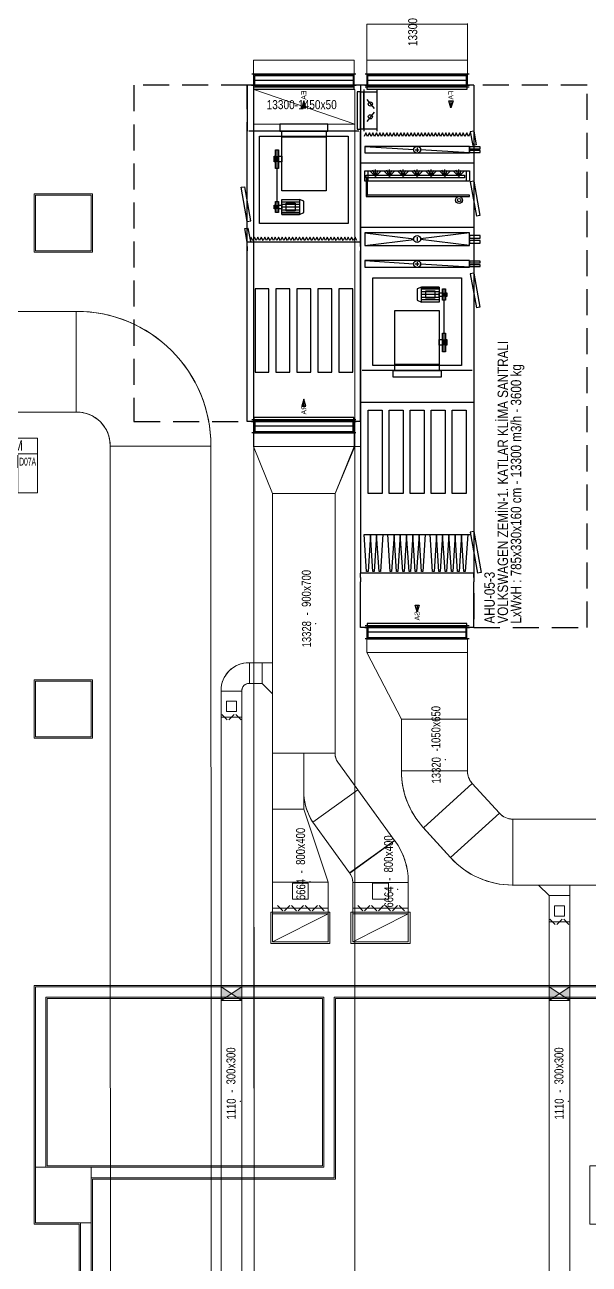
# Model space of a CAD drawing. Extents: x -2365 to 41970, y -230 to 8114.
# Drawn here: x 10581 to 11393, y 953 to 2738 of the extents above; entities that cross this region are included whole.
import ezdxf
from ezdxf.enums import TextEntityAlignment as Align

# ---------------------------------------------------------------- set-up
doc = ezdxf.new("R2010")
doc.units = 0
doc.header["$LTSCALE"] = 25
doc.linetypes.add('DASHED', pattern=[0.75, 0.5, -0.25])
doc.layers.get('0').update_dxf_attribs({"color": 9, "lineweight": 9})
for name, color, linetype, lineweight in [('00', 9, 'Continuous', 9), ('01', 9, 'Continuous', 9), ('06D', 9, 'Continuous', 9), ('14', 9, 'Continuous', 9), ('21_MAHAL', 9, 'Continuous', 9)]:
    doc.layers.add(name, color=color, linetype=linetype, lineweight=lineweight)
doc.styles.add('Arial', font='arial.ttf', dxfattribs={"height": 2.5})
doc.styles.add('DEBI-BLOCK', font='arial.ttf', dxfattribs={"width": 0.8})
doc.styles.add('LUCIDASANS', font='arial.ttf', dxfattribs={"width": 0.8})
doc.styles.add('MuuM_TEXT-STANDART', font='ARIALN.TTF')
doc.styles.add('Y200-ARIAL', font='arial.ttf', dxfattribs={"width": 0.8})

# ---------------------------------------------------------------- blocks, each defined once
blk = doc.blocks.new('p-kolon-80x80-vw')
at = {"layer": '01'}
blk.add_lwpolyline([(-40, -40), (-40, 40), (40, 40), (40, -40)], close=True, dxfattribs=at)
blk = doc.blocks.new('DEBI001')
at = {"extrusion": (-1, 0, 2e-16)}
blk.add_point((0, 0), dxfattribs=at)
at = {"style": 'DEBI-BLOCK', "width": 0.75, "flags": 8}
for tag, p in [('DEBI', (0.3, 0.2)), ('-', (1.28, 0.2))]:
    blk.add_attdef(tag, text='', height=1, dxfattribs=at).set_placement(p, align=Align.BOTTOM_RIGHT)
blk.add_attdef('KESITX', text='', height=1, dxfattribs=at).set_placement((3.61, 1.53), align=Align.TOP_RIGHT)
at = {"style": 'DEBI-BLOCK', "width": 0.8, "flags": 8}
blk.add_attdef('X', text='', height=1, dxfattribs=at).set_placement((3.92, 1.53), align=Align.TOP_CENTER)
at = {"style": 'DEBI-BLOCK', "width": 0.75, "flags": 8}
blk.add_attdef('KESITY', text='', height=1, dxfattribs=at).set_placement((4.21, 1.53), align=Align.TOP_LEFT)
at = {"style": 'DEBI-BLOCK', "width": 0.75, "flags": 9}
blk.add_attdef('ID', text='', height=0.3, dxfattribs=at).set_placement((0, 0), align=Align.MIDDLE)
blk = doc.blocks.new('A$C0EAA39DA')
for p, q in [((0, 0), (300, 0)), ((15, 38), (90, -38)), ((190, 38), (115, -38)), ((290, -38), (215, 38))]:
    blk.add_line(p, q)
blk = doc.blocks.new('p-1.mekanik_cihaz')
h = blk.add_hatch(color=256)
h.paths.add_polyline_path([(3482.1, -2510), (3467.1, -2500), (3467.1, -2520)])
h.paths.add_polyline_path([(3497.1, -2520), (3497.1, -2500), (3482.1, -2510)])
h = blk.add_hatch(color=256)
h.paths.add_polyline_path([(3954.1, -2510), (3939.1, -2500), (3939.1, -2520)])
h.paths.add_polyline_path([(3969.1, -2520), (3969.1, -2500), (3954.1, -2510)])
at = {"ltscale": 10}
for p, q in [((3513.8, -1185.8), (3513.8, -1165.8)), ((3513.8, -1165.8), (3658.8, -1165.8)), ((3658.8, -1185.8), (3658.8, -1165.8)), ((3676.8, -1185.8), (3676.8, -1165.8)), ((3821.8, -1185.8), (3821.8, -1165.8)), ((3514.5, -1207.9), (3659.5, -1257.9))]:
    blk.add_line(p, q, dxfattribs=at)
at = {"lineweight": -3}
for p, q in [((3661, -1185.8), (3511.6, -1185.8)), ((3658, -1195.1), (3514.6, -1195.1)), ((3824, -1185.8), (3674.6, -1185.8)), ((3821, -1195.1), (3677.6, -1195.1)), ((3504.8, -1201.8), (3504.8, -1207.9)), ((3667.8, -1201.8), (3504.8, -1201.8)), ((3504.8, -1207.9), (3504.8, -1267.9)), ((3667.8, -1201.8), (3667.8, -1207.9)), ((3830.8, -1201.8), (3667.8, -1201.8)), ((3667.8, -1201.8), (3667.8, -1207.9)), ((3667.8, -1207.9), (3667.8, -1267.9)), ((3667.8, -1207.9), (3667.8, -1267.9)), ((3672.8, -1208.1), (3672.8, -1267.8)), ((3824, -1204.3), (3674.6, -1204.3)), ((3691.3, -1208.1), (3691.3, -1267.8)), ((3830.8, -1201.8), (3830.8, -1207.9)), ((3830.8, -1207.9), (3830.8, -1267.9)), ((3676.7, -1222.1), (3687.4, -1235.3)), ((3687.4, -1240.6), (3676.7, -1253.8)), ((3504.8, -1267.9), (3504.8, -1267.9)), ((3504.8, -1407.9), (3504.8, -1267.9)), ((3665.3, -1267.9), (3507.3, -1267.9)), ((3554.4, -1276.2), (3618.2, -1276.2)), ((3667.8, -1267.9), (3667.8, -1287.9)), ((3667.8, -1267.9), (3667.8, -1267.9)), ((3667.8, -1407.9), (3667.8, -1267.9)), ((3675.6, -1270.4), (3673, -1275.4)), ((3678, -1275.4), (3675.6, -1270.4)), ((3680.6, -1270.4), (3678, -1275.4)), ((3683, -1275.4), (3680.6, -1270.4)), ((3685.6, -1270.4), (3683, -1275.4)), ((3688, -1275.4), (3685.6, -1270.4)), ((3690.6, -1270.4), (3688, -1275.4)), ((3693, -1275.4), (3690.6, -1270.4)), ((3695.6, -1270.4), (3693, -1275.4)), ((3698, -1275.4), (3695.6, -1270.4)), ((3700.6, -1270.4), (3698, -1275.4)), ((3703, -1275.4), (3700.6, -1270.4)), ((3705.6, -1270.4), (3703, -1275.4)), ((3708, -1275.4), (3705.6, -1270.4)), ((3710.6, -1270.4), (3708, -1275.4)), ((3713, -1275.4), (3710.6, -1270.4)), ((3715.6, -1270.4), (3713, -1275.4)), ((3718, -1275.4), (3715.6, -1270.4)), ((3720.6, -1270.4), (3718, -1275.4)), ((3723, -1275.4), (3720.6, -1270.4)), ((3725.6, -1270.4), (3723, -1275.4)), ((3728, -1275.4), (3725.6, -1270.4)), ((3730.6, -1270.4), (3728, -1275.4)), ((3733, -1275.4), (3730.6, -1270.4)), ((3735.6, -1270.4), (3733, -1275.4)), ((3738, -1275.4), (3735.6, -1270.4)), ((3740.6, -1270.4), (3738, -1275.4)), ((3743, -1275.4), (3740.6, -1270.4)), ((3745.6, -1270.4), (3743, -1275.4)), ((3748, -1275.4), (3745.6, -1270.4)), ((3750.6, -1270.4), (3748, -1275.4)), ((3753, -1275.4), (3750.6, -1270.4)), ((3755.6, -1270.4), (3753, -1275.4)), ((3758, -1275.4), (3755.6, -1270.4)), ((3760.6, -1270.4), (3758, -1275.4)), ((3763, -1275.4), (3760.6, -1270.4)), ((3765.6, -1270.4), (3763, -1275.4)), ((3768, -1275.4), (3765.6, -1270.4)), ((3770.6, -1270.4), (3768, -1275.4)), ((3773, -1275.4), (3770.6, -1270.4)), ((3775.6, -1270.4), (3773, -1275.4)), ((3778, -1275.4), (3775.6, -1270.4)), ((3780.6, -1270.4), (3778, -1275.4)), ((3783, -1275.4), (3780.6, -1270.4)), ((3785.6, -1270.4), (3783, -1275.4)), ((3788, -1275.4), (3785.6, -1270.4)), ((3790.6, -1270.4), (3788, -1275.4)), ((3793, -1275.4), (3790.6, -1270.4)), ((3795.6, -1270.4), (3793, -1275.4)), ((3798, -1275.4), (3795.6, -1270.4)), ((3800.6, -1270.4), (3798, -1275.4)), ((3803, -1275.4), (3800.6, -1270.4)), ((3805.6, -1270.4), (3803, -1275.4)), ((3808, -1275.4), (3805.6, -1270.4)), ((3810.6, -1270.4), (3808, -1275.4)), ((3813, -1275.4), (3810.6, -1270.4)), ((3815.6, -1270.4), (3813, -1275.4)), ((3818, -1275.4), (3815.6, -1270.4)), ((3820.6, -1270.4), (3818, -1275.4)), ((3823, -1275.4), (3820.6, -1270.4)), ((3825.6, -1270.4), (3823, -1275.4)), ((3830.8, -1267.9), (3825.8, -1268.7)), ((3825.8, -1268.7), (3829.3, -1288.4)), ((3830.8, -1267.9), (3830.8, -1287.9)), ((3830.8, -1267.9), (3834.2, -1287.6)), ((3547.7, -1384), (3547.7, -1295.2)), ((3667.8, -1287.9), (3667.8, -1307.9)), ((3673.9, -1289.9), (3744.3, -1294.3)), ((3746.3, -1294.6), (3752.3, -1294.6)), ((3749.3, -1291.6), (3749.3, -1297.6)), ((3824.7, -1299.2), (3754.3, -1294.9)), ((3834.2, -1287.6), (3829.3, -1288.4)), ((3830.8, -1287.9), (3830.8, -1307.9)), ((3667.8, -1307.9), (3667.8, -1314)), ((3830.8, -1314), (3667.8, -1314)), ((3667.8, -1314), (3667.8, -1320.1)), ((3667.8, -1320.1), (3667.8, -1400.1)), ((3830.8, -1307.9), (3830.8, -1314)), ((3830.8, -1314), (3830.8, -1320.1)), ((3830.8, -1320.1), (3830.8, -1400.1)), ((3689.3, -1333.1), (3682.2, -1326)), ((3689.3, -1333.1), (3685.5, -1323.9)), ((3689.3, -1333.1), (3689.3, -1323.1)), ((3689.3, -1333.1), (3693.1, -1323.9)), ((3689.3, -1333.1), (3696.4, -1326)), ((3709.3, -1333.1), (3702.2, -1326)), ((3709.3, -1333.1), (3705.5, -1323.9)), ((3709.3, -1333.1), (3709.3, -1323.1)), ((3709.3, -1333.1), (3713.1, -1323.9)), ((3709.3, -1333.1), (3716.4, -1326)), ((3729.3, -1333.1), (3722.2, -1326)), ((3729.3, -1333.1), (3725.5, -1323.9)), ((3729.3, -1333.1), (3729.3, -1323.1)), ((3729.3, -1333.1), (3733.1, -1323.9)), ((3729.3, -1333.1), (3736.4, -1326)), ((3749.3, -1333.1), (3742.2, -1326)), ((3749.3, -1333.1), (3745.5, -1323.9)), ((3749.3, -1333.1), (3749.3, -1323.1)), ((3749.3, -1333.1), (3753.1, -1323.9)), ((3749.3, -1333.1), (3756.4, -1326)), ((3769.3, -1333.1), (3762.2, -1326)), ((3769.3, -1333.1), (3765.5, -1323.9)), ((3769.3, -1333.1), (3769.3, -1323.1)), ((3769.3, -1333.1), (3773.1, -1323.9)), ((3769.3, -1333.1), (3776.4, -1326)), ((3789.3, -1333.1), (3782.2, -1326)), ((3789.3, -1333.1), (3785.5, -1323.9)), ((3789.3, -1333.1), (3789.3, -1323.1)), ((3789.3, -1333.1), (3793.1, -1323.9)), ((3789.3, -1333.1), (3796.4, -1326)), ((3809.3, -1333.1), (3802.2, -1326)), ((3809.3, -1333.1), (3805.5, -1323.9)), ((3809.3, -1333.1), (3809.3, -1323.1)), ((3809.3, -1333.1), (3813.1, -1323.9)), ((3809.3, -1333.1), (3816.4, -1326)), ((3496.1, -1348.6), (3501.1, -1347.8)), ((3504.8, -1397.9), (3496.1, -1348.6)), ((3509.8, -1397), (3501.1, -1347.8)), ((3830.8, -1340.1), (3825.8, -1341)), ((3825.8, -1341), (3834.5, -1390.2)), ((3830.8, -1340.1), (3839.5, -1389.4)), ((3554.4, -1369.4), (3579.9, -1369.4)), ((3554.4, -1372.9), (3579.9, -1372.9)), ((3554.4, -1377), (3579.9, -1377)), ((3554.4, -1381.1), (3579.9, -1381.1)), ((3554.4, -1384.6), (3579.9, -1384.6)), ((3554.4, -1386.9), (3579.9, -1386.9)), ((3554.4, -1387.8), (3579.9, -1387.8)), ((3839.5, -1389.4), (3834.5, -1390.2)), ((3501.4, -1408.2), (3506.3, -1407.4)), ((3504.8, -1427.9), (3501.4, -1408.2)), ((3504.8, -1397.9), (3509.8, -1397)), ((3504.8, -1427.9), (3504.8, -1407.9)), ((3509.8, -1427), (3506.3, -1407.4)), ((3667.8, -1400.1), (3667.8, -1406.2)), ((3667.8, -1406.2), (3830.8, -1406.2)), ((3667.8, -1406.2), (3667.8, -1412.3)), ((3667.8, -1427.9), (3667.8, -1407.9)), ((3830.8, -1400.1), (3830.8, -1406.2)), ((3830.8, -1406.2), (3830.8, -1412.3)), ((3504.8, -1427.9), (3509.8, -1427)), ((3512.6, -1425.4), (3510, -1420.4)), ((3515, -1420.4), (3512.6, -1425.4)), ((3517.6, -1425.4), (3515, -1420.4)), ((3520, -1420.4), (3517.6, -1425.4)), ((3522.6, -1425.4), (3520, -1420.4)), ((3525, -1420.4), (3522.6, -1425.4)), ((3527.6, -1425.4), (3525, -1420.4)), ((3530, -1420.4), (3527.6, -1425.4)), ((3532.6, -1425.4), (3530, -1420.4)), ((3535, -1420.4), (3532.6, -1425.4)), ((3537.6, -1425.4), (3535, -1420.4)), ((3540, -1420.4), (3537.6, -1425.4)), ((3542.6, -1425.4), (3540, -1420.4)), ((3545, -1420.4), (3542.6, -1425.4)), ((3547.6, -1425.4), (3545, -1420.4)), ((3550, -1420.4), (3547.6, -1425.4)), ((3552.6, -1425.4), (3550, -1420.4)), ((3555, -1420.4), (3552.6, -1425.4)), ((3557.6, -1425.4), (3555, -1420.4)), ((3560, -1420.4), (3557.6, -1425.4)), ((3562.6, -1425.4), (3560, -1420.4)), ((3565, -1420.4), (3562.6, -1425.4)), ((3567.6, -1425.4), (3565, -1420.4)), ((3570, -1420.4), (3567.6, -1425.4)), ((3572.6, -1425.4), (3570, -1420.4)), ((3575, -1420.4), (3572.6, -1425.4)), ((3577.6, -1425.4), (3575, -1420.4)), ((3580, -1420.4), (3577.6, -1425.4)), ((3582.6, -1425.4), (3580, -1420.4)), ((3585, -1420.4), (3582.6, -1425.4)), ((3587.6, -1425.4), (3585, -1420.4)), ((3590, -1420.4), (3587.6, -1425.4)), ((3592.6, -1425.4), (3590, -1420.4)), ((3595, -1420.4), (3592.6, -1425.4)), ((3597.6, -1425.4), (3595, -1420.4)), ((3600, -1420.4), (3597.6, -1425.4)), ((3602.6, -1425.4), (3600, -1420.4)), ((3605, -1420.4), (3602.6, -1425.4)), ((3607.6, -1425.4), (3605, -1420.4)), ((3610, -1420.4), (3607.6, -1425.4)), ((3612.6, -1425.4), (3610, -1420.4)), ((3615, -1420.4), (3612.6, -1425.4)), ((3617.6, -1425.4), (3615, -1420.4)), ((3620, -1420.4), (3617.6, -1425.4)), ((3622.6, -1425.4), (3620, -1420.4)), ((3625, -1420.4), (3622.6, -1425.4)), ((3627.6, -1425.4), (3625, -1420.4)), ((3630, -1420.4), (3627.6, -1425.4)), ((3632.6, -1425.4), (3630, -1420.4)), ((3635, -1420.4), (3632.6, -1425.4)), ((3637.6, -1425.4), (3635, -1420.4)), ((3640, -1420.4), (3637.6, -1425.4)), ((3642.6, -1425.4), (3640, -1420.4)), ((3645, -1420.4), (3642.6, -1425.4)), ((3647.6, -1425.4), (3645, -1420.4)), ((3650, -1420.4), (3647.6, -1425.4)), ((3652.6, -1425.4), (3650, -1420.4)), ((3655, -1420.4), (3652.6, -1425.4)), ((3657.6, -1425.4), (3655, -1420.4)), ((3660, -1420.4), (3657.6, -1425.4)), ((3662.6, -1425.4), (3660, -1420.4)), ((3667.8, -1412.3), (3667.8, -1452.3)), ((3673.9, -1414.3), (3744.3, -1422.7)), ((3673.9, -1432.3), (3744.3, -1423.9)), ((3749.3, -1420.3), (3749.3, -1426.3)), ((3824.7, -1414.3), (3754.3, -1422.7)), ((3824.7, -1432.3), (3754.3, -1423.9)), ((3830.8, -1412.3), (3830.8, -1452.3)), ((3667.8, -1427.9), (3504.8, -1427.9)), ((3504.8, -1434), (3504.8, -1427.9)), ((3504.8, -1434), (3504.8, -1440.1)), ((3504.8, -1490.1), (3504.8, -1440.1)), ((3667.8, -1434), (3667.8, -1427.9)), ((3667.8, -1434), (3667.8, -1440.1)), ((3667.8, -1490.1), (3667.8, -1440.1)), ((3667.8, -1452.3), (3667.8, -1472.3)), ((3673.9, -1454.3), (3744.3, -1458.7)), ((3746.3, -1459), (3752.3, -1459)), ((3749.3, -1456), (3749.3, -1462)), ((3824.7, -1463.6), (3754.3, -1459.3)), ((3830.8, -1452.3), (3830.8, -1472.3)), ((3667.8, -1472.3), (3667.8, -1612.3)), ((3830.8, -1472.3), (3825.8, -1473.2)), ((3825.8, -1473.2), (3834.5, -1522.4)), ((3830.8, -1472.3), (3830.8, -1612.3)), ((3830.8, -1472.3), (3839.5, -1521.5)), ((3504.8, -1620.1), (3504.8, -1490.1)), ((3667.8, -1620.1), (3667.8, -1490.1)), ((3781.2, -1492.4), (3755.7, -1492.4)), ((3781.2, -1493.3), (3755.7, -1493.3)), ((3781.2, -1495.6), (3755.7, -1495.6)), ((3781.2, -1499.1), (3755.7, -1499.1)), ((3787.9, -1496.2), (3787.9, -1585)), ((3781.2, -1503.2), (3755.7, -1503.2)), ((3781.2, -1507.3), (3755.7, -1507.3)), ((3781.2, -1510.8), (3755.7, -1510.8)), ((3839.5, -1521.5), (3834.5, -1522.4)), ((3781.2, -1604), (3717.4, -1604)), ((3504.8, -1680.1), (3504.8, -1620.1)), ((3667.8, -1612.3), (3667.8, -1652.3)), ((3667.8, -1680.1), (3667.8, -1620.1)), ((3828.3, -1612.3), (3670.3, -1612.3)), ((3830.8, -1612.3), (3830.8, -1652.3)), ((3667.8, -1652.3), (3667.8, -1658.4)), ((3830.8, -1658.4), (3667.8, -1658.4)), ((3667.8, -1658.4), (3667.8, -1664.5)), ((3830.8, -1652.3), (3830.8, -1658.4)), ((3830.8, -1658.4), (3830.8, -1664.5)), ((3667.8, -1664.5), (3667.8, -1794.5)), ((3830.8, -1664.5), (3830.8, -1794.5)), ((3504.8, -1686.2), (3504.8, -1680.1)), ((3667.8, -1686.2), (3504.8, -1686.2)), ((3661, -1683.7), (3511.6, -1683.7)), ((3658, -1692.9), (3514.6, -1692.9)), ((3667.8, -1686.2), (3667.8, -1680.1)), ((3661, -1702.2), (3511.6, -1702.2)), ((3667.8, -1794.5), (3667.8, -1844.5)), ((3830.8, -1794.5), (3830.8, -1844.5)), ((3667.8, -1844.5), (3667.8, -1904.5)), ((3673, -1848.5), (3703.6, -1848.5)), ((3703.6, -1848.5), (3764.6, -1848.5)), ((3764.6, -1848.5), (3825.6, -1848.5)), ((3830.8, -1844.5), (3825.8, -1845.3)), ((3825.8, -1845.3), (3836.3, -1904.4)), ((3830.8, -1844.5), (3830.8, -1904.5)), ((3830.8, -1844.5), (3841.2, -1903.6)), ((3830.8, -1904.5), (3667.8, -1904.5)), ((3667.8, -1910.6), (3667.8, -1904.5)), ((3830.8, -1910.6), (3830.8, -1904.5)), ((3841.2, -1903.6), (3836.3, -1904.4)), ((3667.8, -1910.6), (3667.8, -1916.7)), ((3667.8, -1976.7), (3667.8, -1916.7)), ((3830.8, -1910.6), (3830.8, -1916.7)), ((3830.8, -1976.7), (3830.8, -1916.7)), ((3667.8, -1982.8), (3667.8, -1976.7)), ((3824, -1980.3), (3674.6, -1980.3)), ((3830.8, -1982.8), (3830.8, -1976.7)), ((3830.8, -1982.8), (3667.8, -1982.8)), ((3824, -1998.8), (3674.6, -1998.8)), ((3821, -1989.5), (3677.6, -1989.5))]:
    blk.add_line(p, q, dxfattribs=at)
for p, q in [((3513.8, -1702.2), (3513.8, -1722.2)), ((3658.8, -1702.2), (3658.8, -1722.2)), ((3513.8, -1722.2), (3658.8, -1722.2)), ((3513.8, -1722.2), (3541.3, -1789.9)), ((3658.8, -1722.2), (3631.3, -1789.9)), ((3821.8, -1998.8), (3821.8, -2018.8)), ((3676.8, -2000.9), (3676.8, -2018.8)), ((3676.8, -2018.8), (3821.8, -2018.8)), ((3726.8, -2114.8), (3676.8, -2018.8)), ((3821.8, -2114.8), (3821.8, -2018.8)), ((3497.4, -2111.8), (3467.4, -2111.8)), ((3468.4, -2108.1), (3475.9, -2115.6)), ((3478.4, -2115.6), (3485.9, -2108.1)), ((3495.9, -2115.6), (3488.4, -2108.1)), ((3621.3, -2387), (3541.3, -2387)), ((3548.4, -2383.2), (3555.9, -2390.7)), ((3565.9, -2383.2), (3558.4, -2390.7)), ((3575.8, -2390.7), (3568.3, -2383.2)), ((3585.8, -2383.2), (3578.3, -2390.7)), ((3595.8, -2390.7), (3588.3, -2383.2)), ((3605.8, -2383.2), (3598.3, -2390.7)), ((3615.7, -2390.7), (3608.2, -2383.2)), ((3736.6, -2387), (3656.6, -2387)), ((3663.7, -2383.2), (3671.2, -2390.7)), ((3681.2, -2383.2), (3673.7, -2390.7)), ((3691.1, -2390.7), (3683.6, -2383.2)), ((3701.1, -2383.2), (3693.6, -2390.7)), ((3711.1, -2390.7), (3703.6, -2383.2)), ((3721.1, -2383.2), (3713.6, -2390.7)), ((3731, -2390.7), (3723.5, -2383.2)), ((3541.3, -2435.2), (3621.3, -2395.2)), ((3656.6, -2435.2), (3736.6, -2395.2)), ((3497.1, -2520), (3467.1, -2500)), ((3497.1, -2500), (3467.1, -2520)), ((3969.1, -2520), (3939.1, -2500)), ((3969.1, -2500), (3939.1, -2520))]:
    blk.add_line(p, q)
at = {"color": 6}
for points in [[(3821.8, -1112.7), (3821.8, -1201.8), (3830.8, -1201.8), (3830.8, -1982.8), (3821, -1982.8), (3821, -1998.8), (3821.8, -1998.8), (3821.8, -2189.2, 0.206002), (3828.7, -2207.1), (3867.6, -2249.9, 0.231233), (3887, -2258.5), (4060.7, -2258.5)], [(3939.1, -3100), (3939.1, -2368.5), (3924.1, -2353.5), (3887, -2353.5, -0.21565), (3797.3, -2313.8), (3757.7, -2270.2, -0.188668), (3726.8, -2189.2), (3726.8, -2114.8), (3676.8, -2018.8), (3676.8, -1982.8), (3667.8, -1982.8), (3667.8, -1722.2), (3659.5, -1722.2), (3631.3, -1789.9), (3631.3, -2163.6, 0.169143), (3635.1, -2176.4), (3716.8, -2289.2, -0.161117), (3736.6, -2348.8), (3736.6, -2392.7), (3656.6, -2392.7), (3656.6, -2349.8, 0.182483), (3652, -2336.1), (3599.2, -2263.2, -0.124823), (3586.3, -2223.7), (3586.3, -2244.3), (3621.3, -2349.3), (3621.3, -2392.7), (3541.3, -2392.7), (3541.3, -1789.9), (3513.8, -1722.2), (3513.8, -1165.8), (3658.8, -1165.8), (3658.8, -1201.8), (3677.5, -1201.8), (3677.5, -1185.8), (3676.8, -1185.8), (3676.8, -1113.7, 0.426168)]]:
    blk.add_lwpolyline(points, format="xyb", dxfattribs=at)
blk.add_lwpolyline([(4060.7, -2353.5), (3969.1, -2353.5), (3969.1, -3100)], dxfattribs=at)
at = {"ltscale": 10}
for points in [[(3676.8, -1113.7), (3676.8, -1165.8), (3821.8, -1165.8), (3821.8, -1113.7)], [(3659.5, -1257.9), (3659.5, -1207.9), (3514.5, -1207.9), (3514.5, -1257.9)], [(3659.5, -1257.9), (3659.7, -3570.1), (3514.7, -3570.1), (3514.5, -1257.9)], [(2849.5, -1672.4), (3258.5, -1672.4), (3258.5, -1527.4), (2849.5, -1527.4)], [(3452.5, -1721.4), (3453.2, -3570.3), (3308.2, -3570.3), (3307.5, -1721.4)]]:
    blk.add_lwpolyline(points, close=True, dxfattribs=at)
at = {"lineweight": -3}
for points in [[(3658, -1185.8), (3658, -1204.3), (3514.5, -1204.3), (3514.5, -1185.8), (3658, -1185.8)], [(3657, -1187.7), (3657, -1202.5), (3515.5, -1202.5), (3515.5, -1187.7), (3657, -1187.7)], [(3821, -1185.8), (3821, -1204.3), (3677.5, -1204.3), (3677.5, -1185.8), (3821, -1185.8)], [(3820, -1187.7), (3820, -1202.5), (3678.5, -1202.5), (3678.5, -1187.7), (3820, -1187.7)], [(3661.7, -1201.8), (3661.7, -1201.8), (3510.9, -1201.8), (3510.9, -1201.8), (3661.7, -1201.8)], [(3658, -1201.8), (3658, -1207.9), (3514.5, -1207.9), (3514.5, -1201.8), (3658, -1201.8)], [(3662.8, -1211.1), (3662.8, -1264.8), (3667.8, -1264.8), (3667.8, -1211.1), (3662.8, -1211.1)], [(3672.8, -1211.1), (3672.8, -1264.8), (3667.8, -1264.8), (3667.8, -1211.1), (3672.8, -1211.1)], [(3691.3, -1211.1), (3691.3, -1264.8), (3672.8, -1264.8), (3672.8, -1211.1), (3691.3, -1211.1)], [(3824.7, -1201.8), (3824.7, -1201.8), (3673.9, -1201.8), (3673.9, -1201.8), (3824.7, -1201.8)], [(3824.7, -1201.8), (3824.7, -1201.8), (3673.9, -1201.8), (3673.9, -1201.8), (3824.7, -1201.8)], [(3821, -1201.8), (3821, -1207.9), (3677.5, -1207.9), (3677.5, -1201.8), (3821, -1201.8)], [(3620.7, -1267.9), (3620.7, -1257.9), (3551.9, -1257.9), (3551.9, -1267.9), (3620.7, -1267.9)], [(3522.5, -1400.9), (3522.5, -1274.9), (3650.1, -1274.9), (3650.1, -1400.9), (3522.5, -1400.9)], [(3554.4, -1354), (3554.4, -1267.9), (3618.2, -1267.9), (3618.2, -1354), (3554.4, -1354)], [(3545.5, -1321.5), (3545.5, -1294.6), (3550, -1294.6), (3550, -1321.5), (3545.5, -1321.5)], [(3673.9, -1289.9), (3673.9, -1299.2), (3824.7, -1299.2), (3824.7, -1289.9), (3673.9, -1289.9)], [(3824.7, -1290.6), (3824.7, -1293.3), (3839.8, -1293.3), (3839.8, -1290.6), (3824.7, -1290.6)], [(3824.7, -1295.9), (3824.7, -1298.6), (3839.8, -1298.6), (3839.8, -1295.9), (3824.7, -1295.9)], [(3543.6, -1312.1), (3543.6, -1304), (3545.5, -1304), (3545.5, -1312.1), (3543.6, -1312.1)], [(3549.9, -1312.1), (3549.9, -1304), (3554.4, -1304), (3554.4, -1312.1), (3549.9, -1312.1)], [(3824.7, -1325.1), (3824.7, -1340.1), (3673.9, -1340.1), (3673.9, -1325.1), (3824.7, -1325.1)], [(3817.2, -1331.1), (3817.2, -1335.1), (3675.9, -1335.1), (3675.9, -1331.1), (3817.2, -1331.1)], [(3675.9, -1335.1), (3675.9, -1360.1), (3677.9, -1360.1), (3677.9, -1335.1), (3675.9, -1335.1)], [(3819.7, -1325.1), (3819.7, -1340.1), (3678.9, -1340.1), (3678.9, -1325.1), (3819.7, -1325.1)], [(3543.6, -1379.7), (3543.6, -1374.3), (3545.5, -1374.3), (3545.5, -1379.7), (3543.6, -1379.7)], [(3545.5, -1385.1), (3545.5, -1369), (3550, -1369), (3550, -1385.1), (3545.5, -1385.1)], [(3549.9, -1379.7), (3549.9, -1374.3), (3554.4, -1374.3), (3554.4, -1379.7), (3549.9, -1379.7)], [(3554.4, -1387.8), (3554.4, -1366.3), (3579.9, -1366.3), (3579.9, -1387.8), (3554.4, -1387.8)], [(3560.8, -1382.4), (3560.8, -1371.6), (3573.6, -1371.6), (3573.6, -1382.4), (3560.8, -1382.4)], [(3675.9, -1360.1), (3675.9, -1362.1), (3824.7, -1362.1), (3824.7, -1360.1), (3675.9, -1360.1)], [(3673.9, -1414.3), (3673.9, -1432.3), (3824.7, -1432.3), (3824.7, -1414.3), (3673.9, -1414.3)], [(3824.7, -1417.9), (3824.7, -1421.9), (3839.8, -1421.9), (3839.8, -1417.9), (3824.7, -1417.9)], [(3824.7, -1425.1), (3824.7, -1429.1), (3839.8, -1429.1), (3839.8, -1425.1), (3824.7, -1425.1)], [(3673.9, -1454.3), (3673.9, -1463.6), (3824.7, -1463.6), (3824.7, -1454.3), (3673.9, -1454.3)], [(3824.7, -1454.9), (3824.7, -1457.6), (3839.8, -1457.6), (3839.8, -1454.9), (3824.7, -1454.9)], [(3824.7, -1460.3), (3824.7, -1463), (3839.8, -1463), (3839.8, -1460.3), (3824.7, -1460.3)], [(3813.1, -1479.3), (3813.1, -1605.3), (3685.5, -1605.3), (3685.5, -1479.3), (3813.1, -1479.3)], [(3536, -1615.1), (3536, -1495.1), (3516, -1495.1), (3516, -1615.1), (3536, -1615.1)], [(3566.1, -1615.1), (3566.1, -1495.1), (3546.1, -1495.1), (3546.1, -1615.1), (3566.1, -1615.1)], [(3596.3, -1615.1), (3596.3, -1495.1), (3576.3, -1495.1), (3576.3, -1615.1), (3596.3, -1615.1)], [(3626.5, -1615.1), (3626.5, -1495.1), (3606.5, -1495.1), (3606.5, -1615.1), (3626.5, -1615.1)], [(3656.6, -1615.1), (3656.6, -1495.1), (3636.6, -1495.1), (3636.6, -1615.1), (3656.6, -1615.1)], [(3781.2, -1492.4), (3781.2, -1513.9), (3755.7, -1513.9), (3755.7, -1492.4), (3781.2, -1492.4)], [(3774.8, -1497.8), (3774.8, -1508.6), (3762, -1508.6), (3762, -1497.8), (3774.8, -1497.8)], [(3790.1, -1495.1), (3790.1, -1511.2), (3785.6, -1511.2), (3785.6, -1495.1), (3790.1, -1495.1)], [(3785.7, -1500.5), (3785.7, -1505.9), (3781.2, -1505.9), (3781.2, -1500.5), (3785.7, -1500.5)], [(3792, -1500.5), (3792, -1505.9), (3790.1, -1505.9), (3790.1, -1500.5), (3792, -1500.5)], [(3781.2, -1526.2), (3781.2, -1612.3), (3717.4, -1612.3), (3717.4, -1526.2), (3781.2, -1526.2)], [(3785.7, -1568.1), (3785.7, -1576.2), (3781.2, -1576.2), (3781.2, -1568.1), (3785.7, -1568.1)], [(3790.1, -1558.7), (3790.1, -1585.6), (3785.6, -1585.6), (3785.6, -1558.7), (3790.1, -1558.7)], [(3792, -1568.1), (3792, -1576.2), (3790.1, -1576.2), (3790.1, -1568.1), (3792, -1568.1)], [(3783.7, -1612.3), (3783.7, -1622.3), (3714.9, -1622.3), (3714.9, -1612.3), (3783.7, -1612.3)], [(3699, -1669.5), (3699, -1789.5), (3679, -1789.5), (3679, -1669.5), (3699, -1669.5)], [(3729.1, -1669.5), (3729.1, -1789.5), (3709.1, -1789.5), (3709.1, -1669.5), (3729.1, -1669.5)], [(3759.3, -1669.5), (3759.3, -1789.5), (3739.3, -1789.5), (3739.3, -1669.5), (3759.3, -1669.5)], [(3789.5, -1669.5), (3789.5, -1789.5), (3769.5, -1789.5), (3769.5, -1669.5), (3789.5, -1669.5)], [(3819.6, -1669.5), (3819.6, -1789.5), (3799.6, -1789.5), (3799.6, -1669.5), (3819.6, -1669.5)], [(3661.7, -1686.2), (3661.7, -1686.2), (3510.9, -1686.2), (3510.9, -1686.2), (3661.7, -1686.2)], [(3658, -1686.2), (3658, -1680.1), (3514.5, -1680.1), (3514.5, -1686.2), (3658, -1686.2)], [(3658, -1702.2), (3658, -1683.7), (3514.5, -1683.7), (3514.5, -1702.2), (3658, -1702.2)], [(3657, -1700.3), (3657, -1685.5), (3515.5, -1685.5), (3515.5, -1700.3), (3657, -1700.3)], [(3821, -1982.8), (3821, -1976.7), (3677.5, -1976.7), (3677.5, -1982.8), (3821, -1982.8)], [(3821, -1998.8), (3821, -1980.3), (3677.5, -1980.3), (3677.5, -1998.8), (3821, -1998.8)], [(3824.7, -1982.8), (3824.7, -1982.8), (3673.9, -1982.8), (3673.9, -1982.8), (3824.7, -1982.8)], [(3820, -1996.9), (3820, -1982.1), (3678.5, -1982.1), (3678.5, -1996.9), (3820, -1996.9)]]:
    blk.add_lwpolyline(points, close=True, dxfattribs=at)
at = {"linetype": 'DASHED', "lineweight": -3, "ltscale": 3}
for points in [[(3341.8, -1201.8), (3341.8, -1686.2), (3504.8, -1686.2), (3504.8, -1201.8)], [(3830.8, -1201.8), (3830.8, -1982.8), (3993.8, -1982.8), (3993.8, -1201.8)]]:
    blk.add_lwpolyline(points, close=True, dxfattribs=at)
for points in [[(3504.8, -1201.8), (3504.8, -1686.2), (3667.8, -1686.2), (3667.8, -1201.8)], [(3667.8, -1201.8), (3667.8, -1982.8), (3830.8, -1982.8), (3830.8, -1201.8)], [(3631.3, -2163.6), (3631.3, -1789.9), (3541.3, -1789.9), (3541.3, -2163.6)], [(3526.3, -2033.3), (3508.1, -2033.3), (3508.1, -2063.3), (3526.3, -2063.3)], [(3526.3, -2033.3), (3541.3, -2033.3), (3541.3, -2078.3), (3526.3, -2063.3)], [(3497.1, -2074.3), (3497.1, -3100), (3467.1, -3100), (3467.1, -2074.3)], [(3474.8, -2103.5), (3474.8, -2088.8), (3489.5, -2088.8), (3489.5, -2103.5)], [(3821.8, -2189.2), (3821.8, -2114.8), (3726.8, -2114.8), (3726.8, -2189.2)], [(3586.3, -2163.6), (3586.3, -2244.3), (3541.3, -2244.3), (3541.3, -2163.6)], [(3867.6, -2249.9), (3828.7, -2207.1), (3758.4, -2270.9), (3797.3, -2313.8)], [(3716.8, -2289.2), (3664, -2216.3), (3599.2, -2263.2), (3652, -2336.1)], [(3621.3, -2349.3), (3586.3, -2244.3), (3541.3, -2244.3), (3541.3, -2349.3)], [(3887, -2258.5), (4083, -2258.5), (4083, -2353.5), (3887, -2353.5)], [(3621.3, -2349.3), (3621.3, -2395.2), (3541.3, -2395.2), (3541.3, -2349.3)], [(3569.8, -2373.9), (3569.8, -2351), (3592.7, -2351), (3592.7, -2373.9)], [(3656.6, -2349.8), (3656.6, -2395.2), (3736.6, -2395.2), (3736.6, -2349.8)], [(3685.1, -2373.9), (3685.1, -2351), (3708, -2351), (3708, -2373.9)], [(3969.1, -2368.5), (3969.1, -2353.5), (3924.1, -2353.5), (3939.1, -2368.5)], [(3969.1, -2368.5), (3969.1, -3100), (3939.1, -3100), (3939.1, -2368.5)], [(3946.8, -2398.4), (3946.8, -2383.7), (3961.4, -2383.7), (3961.4, -2398.4)], [(3538.8, -2437.7), (3623.8, -2437.7), (3623.8, -2392.7), (3538.8, -2392.7)], [(3541.3, -2435.2), (3621.3, -2435.2), (3621.3, -2395.2), (3541.3, -2395.2)], [(3654.1, -2437.7), (3739.1, -2437.7), (3739.1, -2392.7), (3654.1, -2392.7)], [(3656.6, -2435.2), (3736.6, -2435.2), (3736.6, -2395.2), (3656.6, -2395.2)], [(3497.1, -2500), (3497.1, -2520), (3467.1, -2520), (3467.1, -2500)], [(3969.1, -2500), (3969.1, -2520), (3939.1, -2520), (3939.1, -2500)]]:
    blk.add_lwpolyline(points, close=True)
at = {"lineweight": -3}
for points in [[(3586.2, -1234.4), (3586.2, -1224.4), (3583.2, -1234.4), (3589.2, -1234.4), (3586.2, -1224.4)], [(3798, -1224.3), (3798, -1234.3), (3795, -1224.3), (3801, -1224.3), (3798, -1234.3)], [(3579.9, -1387.8), (3586.3, -1385.1), (3586.3, -1368.9), (3579.9, -1366.2)], [(3755.7, -1492.4), (3749.3, -1495.1), (3749.3, -1511.3), (3755.7, -1514)], [(3586.3, -1663.7), (3586.3, -1653.7), (3583.3, -1663.7), (3589.3, -1663.7), (3586.3, -1653.7)], [(3700, -1848.5), (3696.6, -1901.8), (3694.6, -1901.8), (3691, -1848.5), (3687.6, -1901.8), (3685.6, -1901.8), (3682, -1848.5), (3678.6, -1901.8), (3676.6, -1901.8), (3673, -1848.5)], [(3761, -1848.5), (3757.6, -1901.8), (3755.6, -1901.8), (3752, -1848.5), (3748.6, -1901.8), (3746.6, -1901.8), (3743, -1848.5), (3739.6, -1901.8), (3737.6, -1901.8), (3734, -1848.5), (3730.6, -1901.8), (3728.6, -1901.8), (3725, -1848.5), (3721.6, -1901.8), (3719.6, -1901.8), (3716, -1848.5), (3712.6, -1901.8), (3710.6, -1901.8), (3707, -1848.5)], [(3822, -1848.5), (3818.6, -1901.8), (3816.6, -1901.8), (3813, -1848.5), (3809.6, -1901.8), (3807.6, -1901.8), (3804, -1848.5), (3800.6, -1901.8), (3798.6, -1901.8), (3795, -1848.5), (3791.6, -1901.8), (3789.6, -1901.8), (3786, -1848.5), (3782.6, -1901.8), (3780.6, -1901.8), (3777, -1848.5), (3773.6, -1901.8), (3771.6, -1901.8), (3768, -1848.5)], [(3749.3, -1950.3), (3749.3, -1960.3), (3746.3, -1950.3), (3752.3, -1950.3), (3749.3, -1960.3)]]:
    blk.add_lwpolyline(points, dxfattribs=at)
at = {"color": 6}
blk.add_lwpolyline([(3308.2, -3570.3), (3307.5, -1721.4, 0.426168), (3258.5, -1672.4), (2963.5, -1672.4), (2963.5, -1527.4), (3258.5, -1527.4, -0.417233), (3452.5, -1721.4), (3453.2, -3570.3)], format="xyb", close=True, dxfattribs=at)
at = {"ltscale": 10}
blk.add_lwpolyline([(3307.5, -1721.4), (3307.5, -1720.4, 0.414214), (3259.5, -1672.4), (3258.5, -1672.4), (3258.5, -1527.4), (3259.5, -1527.4, -0.414214), (3452.5, -1720.4), (3452.5, -1721.4)], format="xyb", close=True, dxfattribs=at)
at = {"color": 6}
blk.add_lwpolyline([(3514.7, -3570.1), (3659.7, -3570), (3659.7, -1722.2), (3514.5, -1722.3)], close=True, dxfattribs=at)
for points in [[(3497.1, -2074.3), (3497.1, -2073.3, -0.414214), (3507.1, -2063.3), (3508.1, -2063.3), (3508.1, -2033.3), (3507.1, -2033.3, 0.414214), (3467.1, -2073.3), (3467.1, -2074.3)], [(3514.5, -2033.3), (3508.1, -2033.3, 0.421339), (3467.1, -2073.3, 0.000106), (3467.1, -3100), (3497.1, -3100), (3497.1, -3100), (3497.1, -2074.3, -0.467467), (3508.1, -2063.3), (3514.5, -2063.3)], [(3631.3, -2163.6), (3631.3, -2164.6, 0.158063), (3635.1, -2176.4), (3664, -2216.3), (3599.2, -2263.2), (3598.6, -2262.4, -0.120162), (3586.3, -2223.7), (3586.3, -2163.6)], [(3828.7, -2207.1), (3828, -2206.3, -0.186542), (3821.8, -2190.2), (3821.8, -2189.2), (3726.8, -2189.2), (3726.8, -2190.2, 0.186542), (3757.7, -2270.2), (3758.4, -2270.9)], [(3887, -2258.5), (3886, -2258.5, -0.211342), (3868.3, -2250.6), (3867.6, -2249.9), (3797.3, -2313.8), (3798, -2314.5, 0.211342), (3886, -2353.5), (3887, -2353.5)], [(3652.2, -2336.3), (3652.8, -2337.1, -0.158063), (3656.6, -2348.8), (3656.6, -2349.8), (3736.6, -2349.8), (3736.6, -2348.8, 0.158063), (3717.5, -2290.2), (3717, -2289.4)]]:
    blk.add_lwpolyline(points, format="xyb", close=True)
at = {"lineweight": -3}
for centre, radius in [((3682, -1228.7), 3), ((3682, -1247.2), 3), ((3749.3, -1294.6), 5), ((3809.7, -1367.1), 5), ((3809.7, -1367.1), 2.5), ((3749.3, -1423.3), 5), ((3749.3, -1459), 5)]:
    blk.add_circle(centre, radius, dxfattribs=at)
ref = blk.add_blockref('DEBI001', (3603.2, -1977.3), dxfattribs=dict(xscale=13, yscale=13, zscale=13, rotation=90))
ref.add_attrib('-', '-', dxfattribs={"height": 13, "rotation": 90, "style": 'DEBI-BLOCK', "width": 0.75, "flags": 8}).set_placement((3600.6, -1960.7), align=Align.BOTTOM_RIGHT)
ref.add_attrib('KESITY', '700', dxfattribs={"height": 13, "rotation": 90, "style": 'DEBI-BLOCK', "width": 0.75, "flags": 8}).set_placement((3583.3, -1922.5), align=Align.TOP_LEFT)
ref.add_attrib('X', 'x', dxfattribs={"height": 13, "rotation": 90, "style": 'DEBI-BLOCK', "width": 0.8, "flags": 8}).set_placement((3583.3, -1926.4), align=Align.TOP_CENTER)
ref.add_attrib('DEBI', '13328', dxfattribs={"height": 13, "rotation": 90, "style": 'DEBI-BLOCK', "width": 0.75, "flags": 8}).set_placement((3600.6, -1973.4), align=Align.BOTTOM_RIGHT)
ref.add_attrib('KESITX', '900', dxfattribs={"height": 13, "rotation": 90, "style": 'DEBI-BLOCK', "width": 0.75, "flags": 8}).set_placement((3583.3, -1930.3), align=Align.TOP_RIGHT)
ref = blk.add_blockref('DEBI001', (3789.7, -2173.2), dxfattribs=dict(xscale=13, yscale=13, zscale=13, rotation=90))
ref.add_attrib('-', '-', dxfattribs={"height": 13, "rotation": 90, "style": 'DEBI-BLOCK', "width": 0.75, "flags": 8}).set_placement((3787.1, -2156.6), align=Align.BOTTOM_RIGHT)
ref.add_attrib('KESITY', '650', dxfattribs={"height": 13, "rotation": 90, "style": 'DEBI-BLOCK', "width": 0.75, "flags": 8}).set_placement((3769.8, -2118.4), align=Align.TOP_LEFT)
ref.add_attrib('X', 'x', dxfattribs={"height": 13, "rotation": 90, "style": 'DEBI-BLOCK', "width": 0.8, "flags": 8}).set_placement((3769.8, -2122.2), align=Align.TOP_CENTER)
ref.add_attrib('DEBI', '13320', dxfattribs={"height": 13, "rotation": 90, "style": 'DEBI-BLOCK', "width": 0.75, "flags": 8}).set_placement((3787.1, -2169.3), align=Align.BOTTOM_RIGHT)
ref.add_attrib('KESITX', '1050', dxfattribs={"height": 13, "rotation": 90, "style": 'DEBI-BLOCK', "width": 0.75, "flags": 8}).set_placement((3769.8, -2126.2), align=Align.TOP_RIGHT)
ref = blk.add_blockref('DEBI001', (3594.9, -2348.7), dxfattribs=dict(xscale=13, yscale=13, zscale=13, rotation=90))
ref.add_attrib('-', '-', dxfattribs={"height": 13, "rotation": 90, "style": 'DEBI-BLOCK', "width": 0.75, "flags": 8}).set_placement((3592.3, -2332.1), align=Align.BOTTOM_RIGHT)
ref.add_attrib('KESITY', '400', dxfattribs={"height": 13, "rotation": 90, "style": 'DEBI-BLOCK', "width": 0.75, "flags": 8}).set_placement((3575, -2293.9), align=Align.TOP_LEFT)
ref.add_attrib('X', 'x', dxfattribs={"height": 13, "rotation": 90, "style": 'DEBI-BLOCK', "width": 0.8, "flags": 8}).set_placement((3575, -2297.8), align=Align.TOP_CENTER)
ref.add_attrib('DEBI', '6664', dxfattribs={"height": 13, "rotation": 90, "style": 'DEBI-BLOCK', "width": 0.75, "flags": 8}).set_placement((3592.3, -2344.8), align=Align.BOTTOM_RIGHT)
ref.add_attrib('KESITX', '800', dxfattribs={"height": 13, "rotation": 90, "style": 'DEBI-BLOCK', "width": 0.75, "flags": 8}).set_placement((3575, -2301.7), align=Align.TOP_RIGHT)
ref = blk.add_blockref('DEBI001', (3721.4, -2359.6), dxfattribs=dict(xscale=13, yscale=13, zscale=13, rotation=90))
ref.add_attrib('-', '-', dxfattribs={"height": 13, "rotation": 90, "style": 'DEBI-BLOCK', "width": 0.75, "flags": 8}).set_placement((3718.8, -2343), align=Align.BOTTOM_RIGHT)
ref.add_attrib('KESITY', '400', dxfattribs={"height": 13, "rotation": 90, "style": 'DEBI-BLOCK', "width": 0.75, "flags": 8}).set_placement((3701.5, -2304.8), align=Align.TOP_LEFT)
ref.add_attrib('X', 'x', dxfattribs={"height": 13, "rotation": 90, "style": 'DEBI-BLOCK', "width": 0.8, "flags": 8}).set_placement((3701.5, -2308.6), align=Align.TOP_CENTER)
ref.add_attrib('DEBI', '6664', dxfattribs={"height": 13, "rotation": 90, "style": 'DEBI-BLOCK', "width": 0.75, "flags": 8}).set_placement((3718.8, -2355.7), align=Align.BOTTOM_RIGHT)
ref.add_attrib('KESITX', '800', dxfattribs={"height": 13, "rotation": 90, "style": 'DEBI-BLOCK', "width": 0.75, "flags": 8}).set_placement((3701.5, -2312.6), align=Align.TOP_RIGHT)
at = {"xscale": 0.0999999999999997, "yscale": 0.0999999999999997, "zscale": 0.0999999999999997, "rotation": 180}
blk.add_blockref('A$C0EAA39DA', (3969.3, -2406.7), dxfattribs=at)
ref = blk.add_blockref('DEBI001', (3494.8, -2664.8), dxfattribs=dict(xscale=13, yscale=13, zscale=13, rotation=90))
ref.add_attrib('-', '-', dxfattribs={"height": 13, "rotation": 90, "style": 'DEBI-BLOCK', "width": 0.75, "flags": 8}).set_placement((3492.2, -2648.2), align=Align.BOTTOM_RIGHT)
ref.add_attrib('KESITY', '300', dxfattribs={"height": 13, "rotation": 90, "style": 'DEBI-BLOCK', "width": 0.75, "flags": 8}).set_placement((3474.8, -2610.1), align=Align.TOP_LEFT)
ref.add_attrib('X', 'x', dxfattribs={"height": 13, "rotation": 90, "style": 'DEBI-BLOCK', "width": 0.8, "flags": 8}).set_placement((3474.8, -2613.9), align=Align.TOP_CENTER)
ref.add_attrib('DEBI', '1110', dxfattribs={"height": 13, "rotation": 90, "style": 'DEBI-BLOCK', "width": 0.75, "flags": 8}).set_placement((3492.2, -2660.9), align=Align.BOTTOM_RIGHT)
ref.add_attrib('KESITX', '300', dxfattribs={"height": 13, "rotation": 90, "style": 'DEBI-BLOCK', "width": 0.75, "flags": 8}).set_placement((3474.8, -2617.9), align=Align.TOP_RIGHT)
ref = blk.add_blockref('DEBI001', (3966.7, -2664.8), dxfattribs=dict(xscale=13, yscale=13, zscale=13, rotation=90))
ref.add_attrib('-', '-', dxfattribs={"height": 13, "rotation": 90, "style": 'DEBI-BLOCK', "width": 0.75, "flags": 8}).set_placement((3964.1, -2648.2), align=Align.BOTTOM_RIGHT)
ref.add_attrib('KESITY', '300', dxfattribs={"height": 13, "rotation": 90, "style": 'DEBI-BLOCK', "width": 0.75, "flags": 8}).set_placement((3946.8, -2610.1), align=Align.TOP_LEFT)
ref.add_attrib('X', 'x', dxfattribs={"height": 13, "rotation": 90, "style": 'DEBI-BLOCK', "width": 0.8, "flags": 8}).set_placement((3946.8, -2613.9), align=Align.TOP_CENTER)
ref.add_attrib('DEBI', '1110', dxfattribs={"height": 13, "rotation": 90, "style": 'DEBI-BLOCK', "width": 0.75, "flags": 8}).set_placement((3964.1, -2660.9), align=Align.BOTTOM_RIGHT)
ref.add_attrib('KESITX', '300', dxfattribs={"height": 13, "rotation": 90, "style": 'DEBI-BLOCK', "width": 0.75, "flags": 8}).set_placement((3946.8, -2617.9), align=Align.TOP_RIGHT)
at = {"width": 0.8}
for s, height, style, p in [('13300-1450x50', 13, 'Y200-ARIAL', (3749.4, -1145.4)), ('VOLKSWAGEN ZEMİN-1. KATLAR KLİMA SANTRALI', 15, 'LUCIDASANS', (3880.1, -1977)), ('LxWxH : 785x330x160 cm - 13300 m3/h - 3600 kg', 15, 'LUCIDASANS', (3899.1, -1977)), ('AHU-05-3', 15, 'LUCIDASANS', (3861, -1977))]:
    blk.add_text(s, height=height, rotation=90, dxfattribs=dict(at, style=style)).set_placement(p)
at = {"lineweight": -3, "text_generation_flag": 4}
for s, p in [('EA', (3589.8, -1209.3)), ('FA', (3801.6, -1209.7)), ('RA', (3589.9, -1662.1)), ('SA', (3752.9, -1959.2))]:
    blk.add_text(s, height=7.2, rotation=270, dxfattribs=at).set_placement(p)
at = {"style": 'Y200-ARIAL', "width": 0.8}
blk.add_text('13300-1450x50', height=13, dxfattribs=at).set_placement((3532.7, -1236.2))
blk = doc.blocks.new('0_roomno2')
blk.add_lwpolyline([(19.38, -10.5), (0, -10.5), (0, 0), (19.38, 0)], close=True)
for points in [[(0, -3), (19.38, -3)], [(8.12, -3), (8.12, -10.5)], [(11.88, -3), (11.88, -10.5)], [(15.62, -3), (15.62, -10.5)], [(0, -6.75), (8.12, -6.75)]]:
    blk.add_lwpolyline(points)
at = {"style": 'MuuM_TEXT-STANDART', "width": 0.6}
blk.add_text('H:', height=1.5, dxfattribs=at).set_placement((0.35, -8.61), align=Align.MIDDLE_LEFT)
at = {"style": 'Arial'}
blk.add_attdef('ODANO', (0, 1.17), '', height=2, dxfattribs=at)
blk.add_attdef('MEKANADI', text='', height=2, dxfattribs=at).set_placement((0.35, -3), align=Align.BOTTOM_LEFT)
at = {"style": 'MuuM_TEXT-STANDART', "width": 0.6}
for tag, p in [('M2', (0.35, -4.88)), ('TEMIZTAVANYUKSEKLIGI', (1.8, -8.61))]:
    blk.add_attdef(tag, text='', height=1.5, dxfattribs=at).set_placement(p, align=Align.MIDDLE_LEFT)
for tag, p in [('YER01', (10, -4.5)), ('TAVAN01', (13.75, -4.5)), ('DUVAR01', (17.5, -4.5)), ('YER02', (10, -6.75)), ('TAVAN02', (13.75, -6.75)), ('DUVAR02', (17.5, -6.75)), ('YER03', (10, -9)), ('TAVAN03', (13.75, -9)), ('DUVAR03', (17.5, -9))]:
    blk.add_attdef(tag, text='', height=1.5, dxfattribs=at).set_placement(p, align=Align.MIDDLE_CENTER)

msp = doc.modelspace()

# ---------------------------------------------------------------- linework, layer by layer
at = {"layer": '00'}
msp.add_lwpolyline([(10610.84, 1092.5), (10610.84, 1337.5), (11010.84, 1337.5), (11010.84, 1092.5), (10675.84, 1092.5), (10675.84, 1077.5), (11025.84, 1077.5), (11025.84, 1337.5), (11460.84, 1337.5), (11460.84, 1092.5), (11475.84, 1092.5), (11475.84, 1352.5), (10595.84, 1352.5), (10595.84, 1092.5)], close=True, dxfattribs=at)
msp.add_lwpolyline([(10645.84, 757.5), (10660.84, 757.5), (10660.84, 1012.5), (10675.84, 1012.5), (10675.84, 392.5), (10660.84, 392.5), (10660.84, 742.5), (10645.84, 742.5), (10645.84, 757.5), (10660.84, 757.5)], dxfattribs=at)
at = {"layer": '14'}
for points in [[(10593.84, 2494.5), (10677.84, 2494.5), (10677.84, 2410.5), (10593.84, 2410.5)], [(10593.84, 1794.5), (10677.84, 1794.5), (10677.84, 1710.5), (10593.84, 1710.5)], [(11008.84, 1335.5), (10612.84, 1335.5), (10612.84, 1094.5), (11008.84, 1094.5)], [(11458.84, 1335.5), (11027.84, 1335.5), (11027.84, 1075.5), (10677.84, 1075.5), (10677.84, 1010.5), (10677.84, 1010.5), (10677.84, 394.5), (10677.84, 394.5), (10677.84, 334.5), (11393.84, 334.5), (11393.84, 394.5), (11458.84, 394.5), (11458.84, 1010.5), (11393.84, 1010.5), (11393.84, 1094.5), (11458.84, 1094.5)]]:
    msp.add_lwpolyline(points, close=True, dxfattribs=at)
msp.add_lwpolyline([(10658.84, 759.5), (10658.84, 1010.5), (10593.84, 1010.5), (10593.84, 1354.5), (11458.84, 1354.5)], dxfattribs=at)

# ---------------------------------------------------------------- block references
for p in [(10635.84, 2452.5), (10635.84, 1752.5), (10635.84, 1052.5)]:
    msp.add_blockref('p-kolon-80x80-vw', p)
at = {"layer": '06D'}
msp.add_blockref('p-1.mekanik_cihaz', (7395.84, 3852.5), dxfattribs=at)
at = {"layer": '21_MAHAL'}
ref = msp.add_blockref('0_roomno2', (10453.33, 2142.49), dxfattribs=dict(at, xscale=7.5, yscale=7.5, zscale=7.5))
ref.add_attrib('ODANO', 'VW-M1-03', (10453.33, 2151.27), dxfattribs={"layer": '0', "height": 15, "style": 'Arial'})
ref.add_attrib('MEKANADI', 'TEKNİK HACİM', dxfattribs={"layer": '0', "height": 15, "style": 'MuuM_TEXT-STANDART'}).set_placement((10455.96, 2119.99), align=Align.BOTTOM_LEFT)
ref.add_attrib('M2', '###### m2', dxfattribs={"layer": '0', "height": 11.25, "style": 'MuuM_TEXT-STANDART', "width": 0.6}).set_placement((10455.96, 2105.93), align=Align.MIDDLE_LEFT)
ref.add_attrib('TEMIZTAVANYUKSEKLIGI', '2.40 m', dxfattribs={"layer": '0', "height": 11.25, "style": 'MuuM_TEXT-STANDART', "width": 0.6}).set_placement((10466.83, 2077.93), align=Align.MIDDLE_LEFT)
ref.add_attrib('YER01', 'Y02', dxfattribs={"layer": '0', "height": 11.25, "style": 'MuuM_TEXT-STANDART', "width": 0.6}).set_placement((10528.33, 2108.74), align=Align.MIDDLE_CENTER)
ref.add_attrib('TAVAN01', 'T09', dxfattribs={"layer": '0', "height": 11.25, "style": 'MuuM_TEXT-STANDART', "width": 0.6}).set_placement((10556.46, 2108.74), align=Align.MIDDLE_CENTER)
ref.add_attrib('DUVAR01', 'D07A', dxfattribs={"layer": '0', "height": 11.25, "style": 'MuuM_TEXT-STANDART', "width": 0.6}).set_placement((10584.58, 2108.74), align=Align.MIDDLE_CENTER)

doc.saveas('drawing.dxf')
